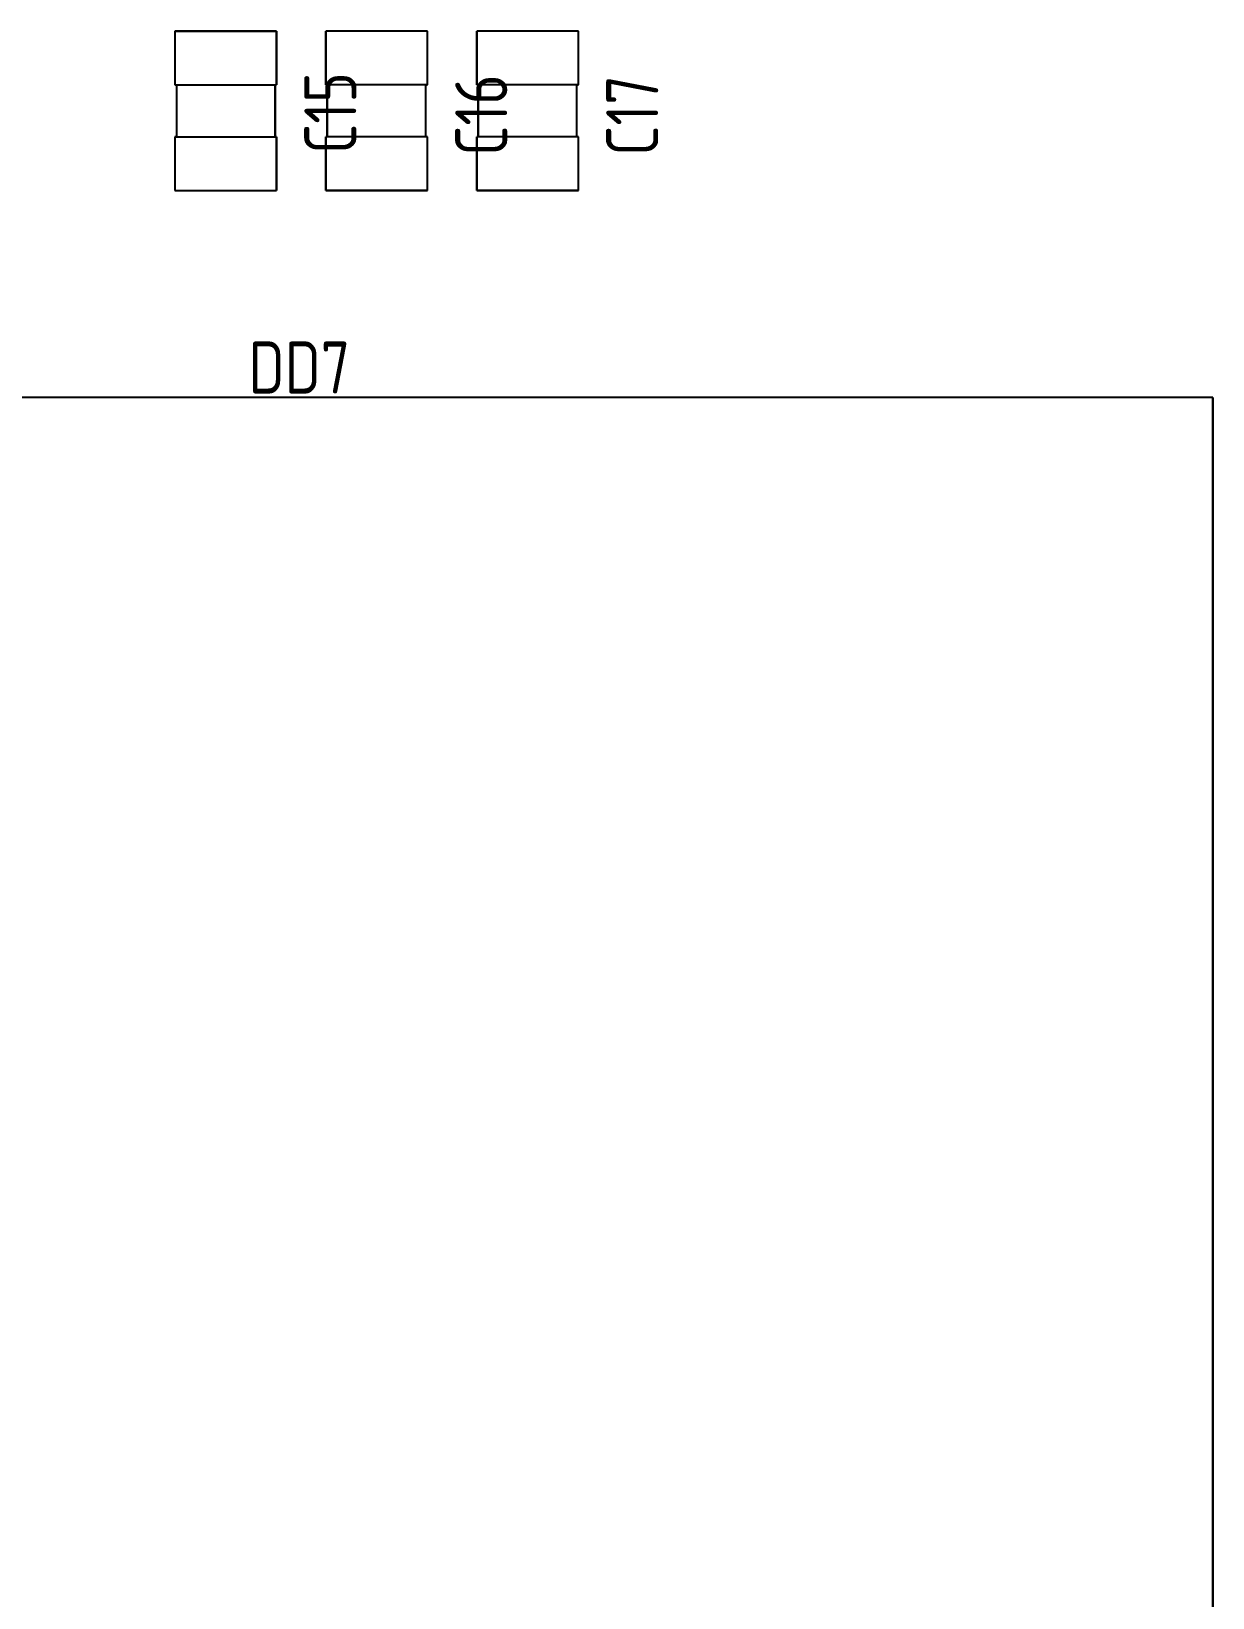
# Model space of a CAD drawing. Header units: inches. Extents: x 0 to 841, y -594 to 0.
# Drawn here: x 368.49 to 399.8, y -295.49 to -254 of the extents above; entities that cross this region are included whole.
import ezdxf

# ---------------------------------------------------------------- set-up
doc = ezdxf.new("R2010")
doc.units = ezdxf.units.IN
doc.header["$MEASUREMENT"] = 0
doc.styles.add('GOST type A0', font='', dxfattribs={"height": 2.116667})
doc.styles.get('GOST type A0').set_extended_font_data('GOST type A')

msp = doc.modelspace()

# ---------------------------------------------------------------- linework, layer by layer
at = {"color": 7, "true_color": 0xffffff}
for p, q in [((374.992, -253.999), (372.3, -253.999)), ((372.3, -253.999), (372.3, -255.421)), ((372.3, -253.999), (374.992, -253.999)), ((372.3, -253.999), (372.3, -255.421)), ((374.992, -255.421), (374.992, -253.999)), ((374.992, -253.999), (374.992, -255.421)), ((378.992, -253.999), (376.3, -253.999)), ((376.3, -253.999), (376.3, -255.421)), ((376.3, -255.421), (376.3, -253.999)), ((378.992, -253.999), (376.3, -253.999)), ((378.992, -255.421), (378.992, -253.999)), ((378.992, -255.421), (378.992, -253.999)), ((382.992, -253.999), (380.3, -253.999)), ((380.3, -253.999), (380.3, -255.421)), ((380.3, -255.421), (380.3, -253.999)), ((382.992, -253.999), (380.3, -253.999)), ((382.992, -255.421), (382.992, -253.999)), ((382.992, -255.421), (382.992, -253.999)), ((372.3, -255.421), (372.338, -255.421)), ((372.3, -255.421), (374.992, -255.421)), ((372.338, -255.421), (372.338, -256.793)), ((372.338, -255.421), (372.338, -256.793)), ((374.954, -256.793), (374.954, -255.421)), ((374.954, -255.421), (374.992, -255.421)), ((374.954, -255.421), (374.954, -256.793)), ((376.3, -255.421), (376.338, -255.421)), ((378.992, -255.421), (376.3, -255.421)), ((376.338, -255.421), (376.338, -256.793)), ((376.338, -256.793), (376.338, -255.421)), ((378.954, -256.793), (378.954, -255.421)), ((378.954, -255.421), (378.992, -255.421)), ((378.954, -256.793), (378.954, -255.421)), ((380.3, -255.421), (380.338, -255.421)), ((382.992, -255.421), (380.3, -255.421)), ((380.338, -255.421), (380.338, -256.793)), ((380.338, -256.793), (380.338, -255.421)), ((382.954, -256.793), (382.954, -255.421)), ((382.954, -255.421), (382.992, -255.421)), ((382.954, -256.793), (382.954, -255.421)), ((372.338, -256.793), (372.3, -256.793)), ((372.3, -256.793), (372.3, -258.215)), ((372.3, -256.793), (374.992, -256.793)), ((372.3, -256.793), (372.3, -258.215)), ((374.992, -256.793), (374.954, -256.793)), ((374.992, -258.215), (374.992, -256.793)), ((374.992, -256.793), (374.992, -258.215)), ((376.338, -256.793), (376.3, -256.793)), ((376.3, -256.793), (376.3, -258.215)), ((376.3, -258.215), (376.3, -256.793)), ((378.992, -256.793), (376.3, -256.793)), ((378.992, -256.793), (378.954, -256.793)), ((378.992, -258.215), (378.992, -256.793)), ((378.992, -258.215), (378.992, -256.793)), ((380.338, -256.793), (380.3, -256.793)), ((380.3, -256.793), (380.3, -258.215)), ((380.3, -258.215), (380.3, -256.793)), ((382.992, -256.793), (380.3, -256.793)), ((382.992, -256.793), (382.954, -256.793)), ((382.992, -258.215), (382.992, -256.793)), ((382.992, -258.215), (382.992, -256.793)), ((372.3, -258.215), (374.992, -258.215)), ((372.3, -258.215), (374.992, -258.215)), ((376.3, -258.215), (378.992, -258.215)), ((378.992, -258.215), (376.3, -258.215)), ((380.3, -258.215), (382.992, -258.215)), ((382.992, -258.215), (380.3, -258.215)), ((399.802, -263.698), (351.49, -263.698)), ((399.802, -263.698), (351.49, -263.698)), ((399.802, -312.01), (399.802, -263.698)), ((399.802, -263.698), (399.802, -312.01))]:
    msp.add_line(p, q, dxfattribs=at)
at = {"color": 18, "true_color": 0x000000}
for p, q in [((374.992, -253.999), (372.3, -253.999)), ((372.3, -253.999), (372.3, -255.421)), ((372.3, -253.999), (374.992, -253.999)), ((372.3, -253.999), (372.3, -255.421)), ((374.992, -255.421), (374.992, -253.999)), ((374.992, -253.999), (374.992, -255.421)), ((378.992, -253.999), (376.3, -253.999)), ((376.3, -253.999), (376.3, -255.421)), ((376.3, -255.421), (376.3, -253.999)), ((378.992, -253.999), (376.3, -253.999)), ((378.992, -255.421), (378.992, -253.999)), ((378.992, -255.421), (378.992, -253.999)), ((382.992, -253.999), (380.3, -253.999)), ((380.3, -253.999), (380.3, -255.421)), ((380.3, -255.421), (380.3, -253.999)), ((382.992, -253.999), (380.3, -253.999)), ((382.992, -255.421), (382.992, -253.999)), ((382.992, -255.421), (382.992, -253.999)), ((372.3, -255.421), (372.338, -255.421)), ((372.3, -255.421), (374.992, -255.421)), ((372.338, -255.421), (372.338, -256.793)), ((372.338, -255.421), (372.338, -256.793)), ((374.954, -256.793), (374.954, -255.421)), ((374.954, -255.421), (374.992, -255.421)), ((374.954, -255.421), (374.954, -256.793)), ((376.3, -255.421), (376.338, -255.421)), ((378.992, -255.421), (376.3, -255.421)), ((376.338, -255.421), (376.338, -256.793)), ((376.338, -256.793), (376.338, -255.421)), ((378.954, -256.793), (378.954, -255.421)), ((378.954, -255.421), (378.992, -255.421)), ((378.954, -256.793), (378.954, -255.421)), ((380.3, -255.421), (380.338, -255.421)), ((382.992, -255.421), (380.3, -255.421)), ((380.338, -255.421), (380.338, -256.793)), ((380.338, -256.793), (380.338, -255.421)), ((382.954, -256.793), (382.954, -255.421)), ((382.954, -255.421), (382.992, -255.421)), ((382.954, -256.793), (382.954, -255.421)), ((372.338, -256.793), (372.3, -256.793)), ((372.3, -256.793), (372.3, -258.215)), ((372.3, -256.793), (374.992, -256.793)), ((372.3, -256.793), (372.3, -258.215)), ((374.992, -256.793), (374.954, -256.793)), ((374.992, -258.215), (374.992, -256.793)), ((374.992, -256.793), (374.992, -258.215)), ((376.338, -256.793), (376.3, -256.793)), ((376.3, -256.793), (376.3, -258.215)), ((376.3, -258.215), (376.3, -256.793)), ((378.992, -256.793), (376.3, -256.793)), ((378.992, -256.793), (378.954, -256.793)), ((378.992, -258.215), (378.992, -256.793)), ((378.992, -258.215), (378.992, -256.793)), ((380.338, -256.793), (380.3, -256.793)), ((380.3, -256.793), (380.3, -258.215)), ((380.3, -258.215), (380.3, -256.793)), ((382.992, -256.793), (380.3, -256.793)), ((382.992, -256.793), (382.954, -256.793)), ((382.992, -258.215), (382.992, -256.793)), ((382.992, -258.215), (382.992, -256.793)), ((372.3, -258.215), (374.992, -258.215)), ((372.3, -258.215), (374.992, -258.215)), ((376.3, -258.215), (378.992, -258.215)), ((378.992, -258.215), (376.3, -258.215)), ((380.3, -258.215), (382.992, -258.215)), ((382.992, -258.215), (380.3, -258.215)), ((399.802, -263.698), (351.49, -263.698)), ((399.802, -263.698), (351.49, -263.698)), ((399.802, -312.01), (399.802, -263.698)), ((399.802, -263.698), (399.802, -312.01))]:
    msp.add_line(p, q, dxfattribs=at)

# ---------------------------------------------------------------- texts
at = {"color": 18, "true_color": 0x000000, "style": 'GOST type A0'}
for s, p in [('C15', (377.109, -257.245)), ('C16', (381.108, -257.296)), ('C17', (385.108, -257.296))]:
    msp.add_text(s, height=1.3796, rotation=90, dxfattribs=at).set_placement(p)
msp.add_text('DD7', height=1.3796, dxfattribs=at).set_placement((374.251, -263.594))

doc.saveas('drawing.dxf')
